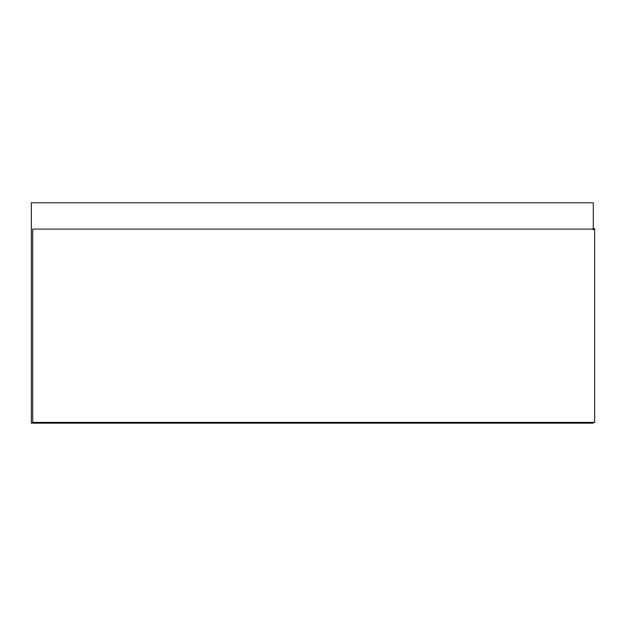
<?xml version="1.0" encoding="UTF-8"?>
<svg xmlns="http://www.w3.org/2000/svg" width="626" height="626" viewBox="0 0 626 626"><rect width="100%" height="100%" fill="white"/><g stroke="black" fill="none" stroke-linecap="round" stroke-linejoin="round"><path stroke-width="0.94" d="M593.252 423.168L31.3 423.168L31.3 202.832L593.252 202.832L593.252 229.452M594.7 229.077L32.748 229.077L32.748 422.354L594.7 422.354L594.7 229.077"/></g></svg>
